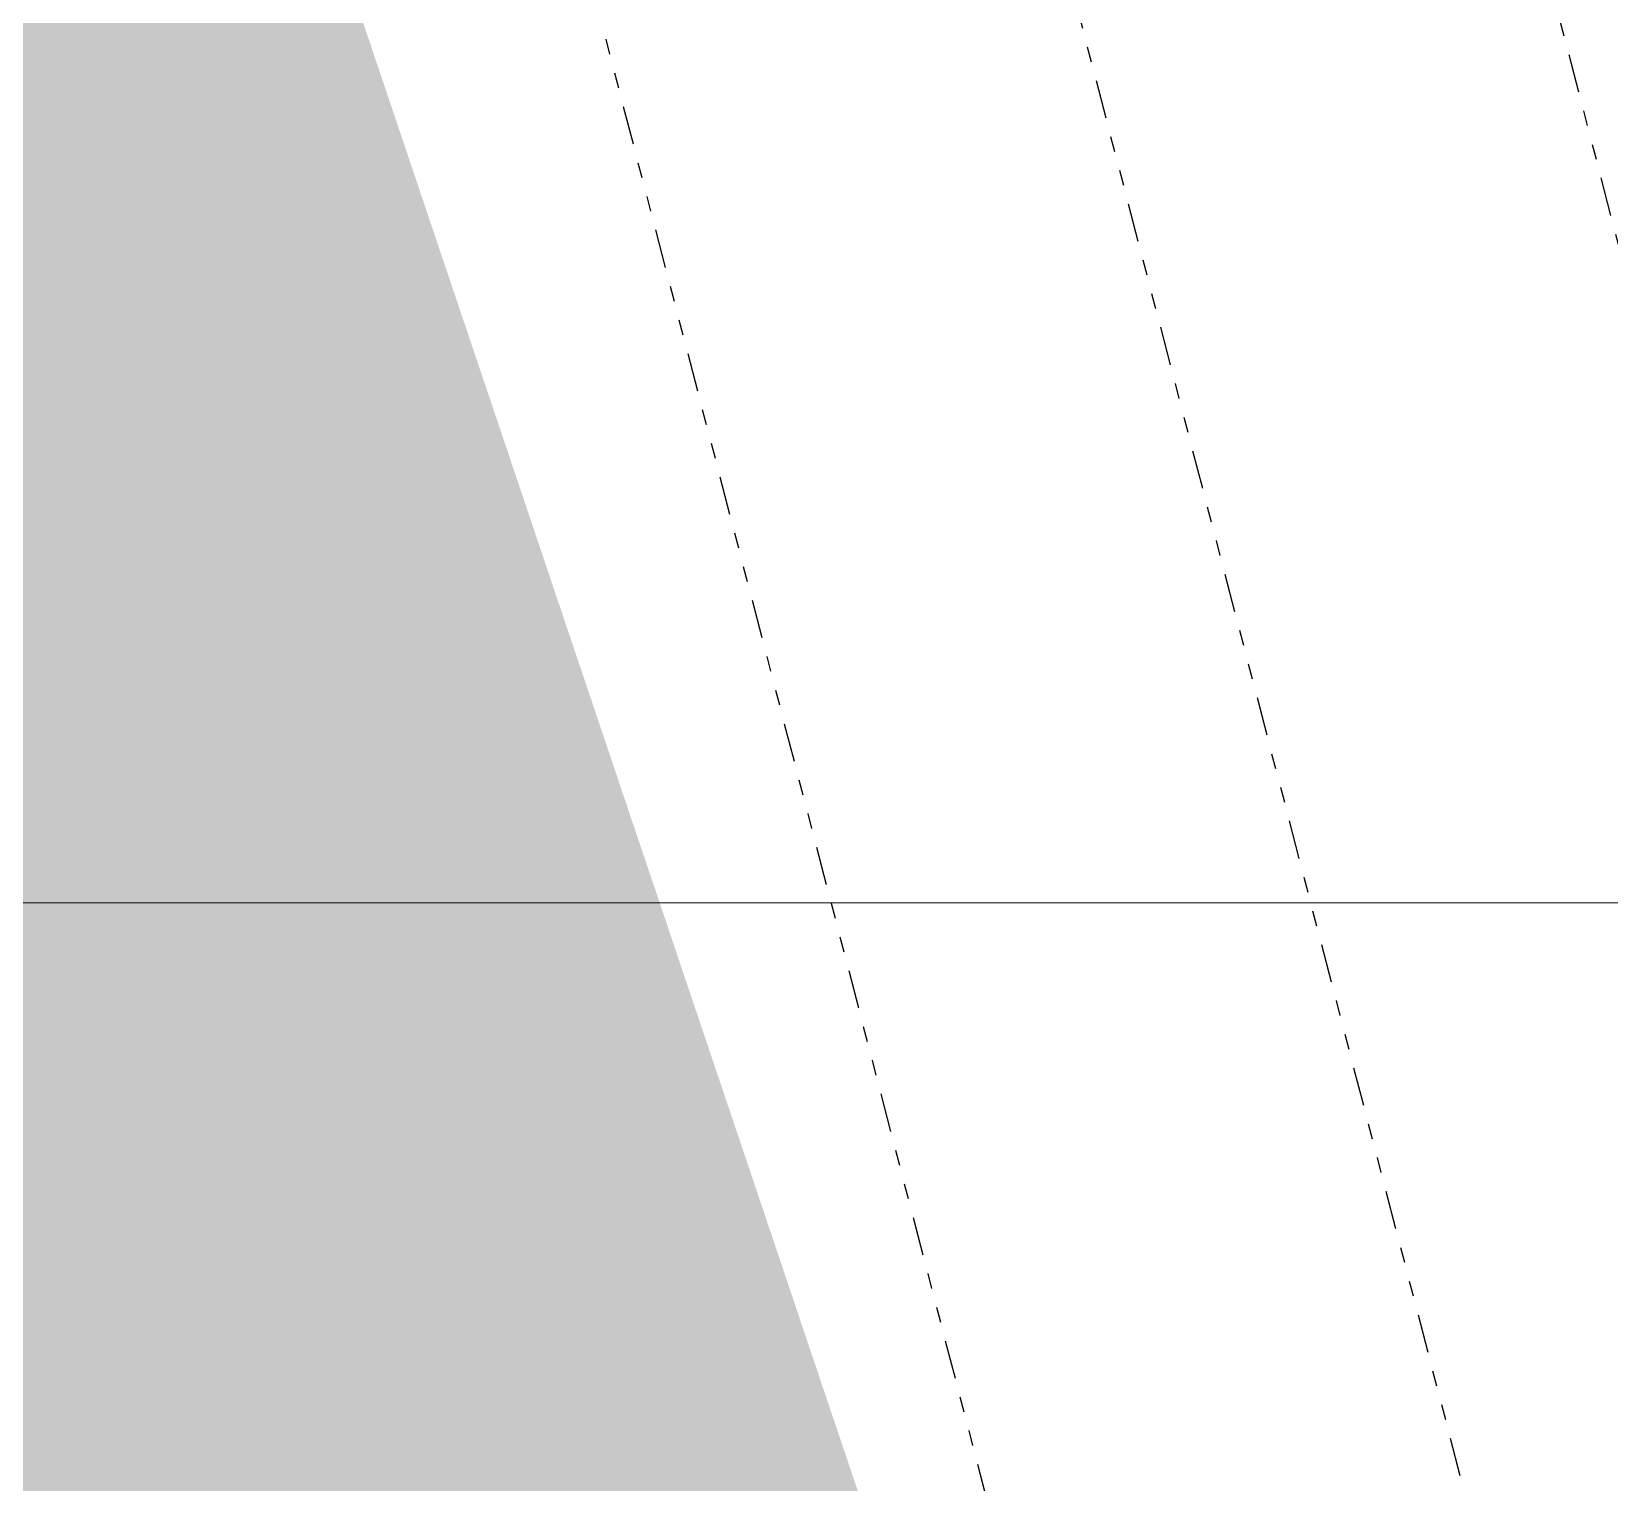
# Model space of a CAD drawing. Header units: feet. Extents: x 2175025 to 2179063, y 467811 to 470338.
# Drawn here: x 2176517.51 to 2176527.72, y 469511.6 to 469520.99 of the extents above; entities that cross this region are included whole.
import ezdxf

# ---------------------------------------------------------------- set-up
doc = ezdxf.new("R2010")
doc.units = ezdxf.units.FT
doc.header["$LTSCALE"] = 0.5
doc.header["$MEASUREMENT"] = 0
doc.linetypes.add('DIVIDE', pattern=[1.25, 0.5, -0.25, 0, -0.25, 0, -0.25])
doc.linetypes.add('HIDDEN', pattern=[0.375, 0.25, -0.125])
for name, color, linetype in [('GRID', 254, 'HIDDEN'), ('PC', 35, 'DIVIDE'), ('SILT FENCE', 200, 'CONTINUOUS')]:
    doc.layers.add(name, color=color, linetype=linetype)

msp = doc.modelspace()

# ---------------------------------------------------------------- linework, layer by layer
at = {"layer": 'GRID', "color": 252, "linetype": 'HIDDEN', "lineweight": 0, "ltscale": 115}
msp.add_line((2175090.689, 469515.351), (2178996.689, 469515.351), dxfattribs=at)
at = {"layer": 'PC', "color": 25}
for points, elevation in [([(2176442.584, 469689.403), (2176461.997, 469669.128), (2176504.073, 469584.782), (2176521.623, 469543.191), (2176529.773, 469511.938), (2176566.215, 469442.383), (2176595.633, 469390.614), (2176613.534, 469354.836), (2176646.514, 469330.216), (2176659.498, 469319.174)], 444), ([(2176439.99, 469687.775), (2176459.515, 469667.381), (2176501.346, 469583.528), (2176518.774, 469542.225), (2176526.957, 469510.85), (2176563.581, 469440.945), (2176592.985, 469389.2), (2176611.169, 469352.857), (2176644.643, 469327.869), (2176668.232, 469307.808)], 443), ([(2176437.396, 469686.146), (2176457.034, 469665.635), (2176498.619, 469582.274), (2176515.926, 469541.258), (2176524.14, 469509.761), (2176560.948, 469439.508), (2176567.417, 469428.123)], 442)]:
    msp.add_lwpolyline(points, dxfattribs=dict(at, elevation=elevation))
at = {"layer": 'SILT FENCE', "ltscale": 100, "const_width": 8}
msp.add_lwpolyline([(2176636.625, 469266.294), (2176631.427, 469294.589), (2176629.116, 469302.095), (2176647.601, 469314.222), (2176606.01, 469345.981), (2176519.942, 469507.665), (2176502.024, 469560.869), (2176458.701, 469622.078), (2176429.819, 469661.344), (2176401.667, 469682.774)], dxfattribs=at)

doc.saveas('drawing.dxf')
